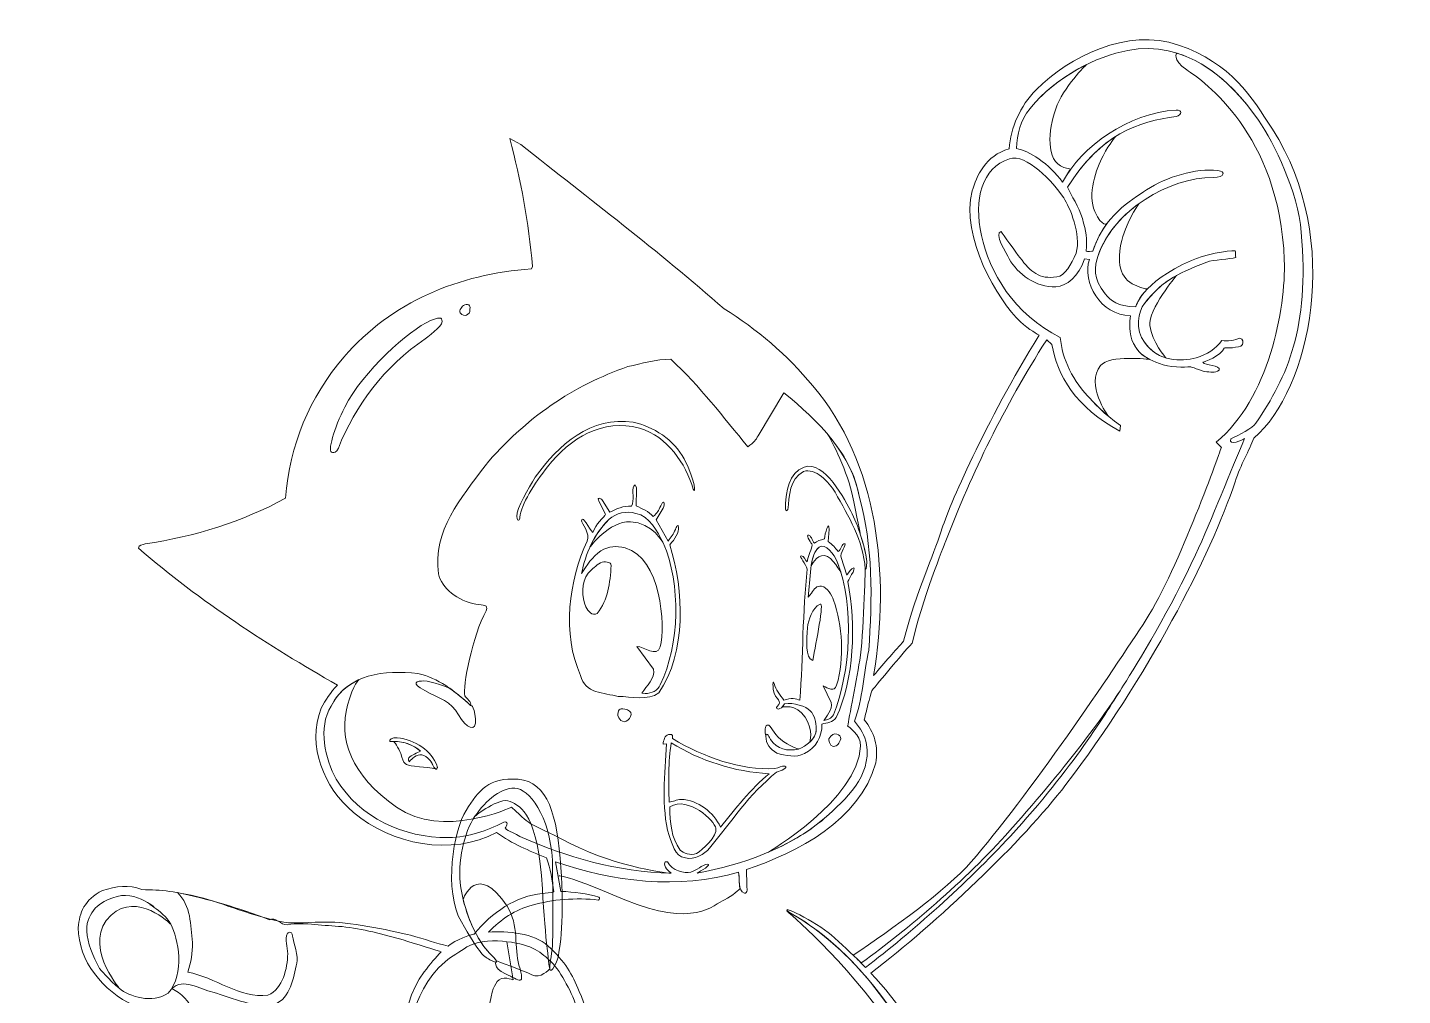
# Model space of a CAD drawing. Header units: inches. Extents: x 49 to 195, y 97 to 234.
# Drawn here: x 131 to 195.4, y 189 to 234.3 of the extents above; entities that cross this region are included whole.
import ezdxf

# ---------------------------------------------------------------- set-up
doc = ezdxf.new("R2010")
doc.units = ezdxf.units.IN
doc.header["$MEASUREMENT"] = 0
doc.layers.add('Layer 1', color=7, linetype='Continuous')

msp = doc.modelspace()

# ---------------------------------------------------------------- linework, layer by layer
at = {"layer": 'Layer 1', "lineweight": 0}
for points, knots in [([(191.221, 120.845), (188.48, 122.803), (185.422, 123.963), (181.898, 124.007), (181.898, 124.007), (181.868, 124.069), (181.868, 124.069), (182.184, 124.475), (182.184, 125.077), (181.912, 125.499), (181.536, 125.936), (181.025, 126.343), (180.452, 126.207), (180.587, 126.599), (180.888, 126.945), (180.814, 127.397), (180.136, 129.445), (179.337, 131.449), (178.659, 133.497), (177.801, 136.344), (177.138, 139.311), (177.033, 142.444), (177.71, 142.806), (178.253, 143.272), (178.855, 143.799), (179.759, 144.823), (180.271, 146.241), (179.775, 147.596), (179.307, 148.982), (178.02, 149.678), (176.815, 150.111), (176.276, 150.305), (176.099, 150.317), (175.534, 150.487), (175.46, 153.259), (175.21, 156.257), (175.135, 159.073), (175.135, 159.073), (175.03, 165.596), (175.03, 165.596), (175.03, 165.596), (175.12, 166.545), (175.12, 166.545), (175.602, 168.397), (175.286, 170.446), (174.954, 172.268), (175.195, 174.889), (175.105, 177.6), (174.819, 180.161), (174.788, 181.019), (174.457, 181.787), (174.457, 182.631), (174.457, 182.631), (174.352, 183.113), (174.352, 183.113), (174.2, 183.679), (173.969, 184.35), (173.803, 184.792), (172.949, 187.072), (171.785, 188.706), (170.519, 190.058), (173.622, 192.429), (177.62, 196.206), (179.655, 198.879), (183.483, 203.905), (186.438, 209.606), (187.584, 213.063), (187.856, 213.882), (188.231, 214.511), (188.466, 215.104), (191.081, 217.34), (192.668, 224.367), (189.329, 229.57), (188.363, 231.077), (187.42, 232.642), (184.927, 233.507), (182.538, 234.327), (179.795, 232.968), (178.273, 231.422), (177.487, 230.624), (177.098, 229.666), (176.994, 228.642), (175.896, 228.335), (175.466, 227.37), (175.272, 226.673), (174.687, 224.576), (176.477, 221.523), (177.526, 220.547), (177.9, 220.2), (178.399, 219.918), (178.399, 219.918), (175.891, 215.855), (174.18, 211.918), (173.814, 210.74), (173.447, 209.561), (172.708, 208.104), (172.056, 205.596), (171.666, 205.166), (171.188, 204.62), (170.65, 203.984), (171.435, 208.694), (170.864, 213.996), (167.8, 217.544), (166.61, 219.006), (165.164, 220.21), (163.643, 221.159), (160.585, 223.856), (157.316, 226.311), (154.123, 228.856), (154.123, 228.856), (153.611, 229.127), (153.611, 229.127), (154.108, 227.184), (154.515, 225.211), (154.665, 223.132), (154.665, 223.132), (154.62, 223.027), (154.62, 223.027), (151.216, 222.786), (148.083, 221.491), (145.839, 218.9), (144.213, 216.987), (143.308, 214.788), (143.098, 212.288), (141.079, 211.173), (138.865, 210.51), (136.53, 210.149), (136.41, 210.104), (136.214, 210.104), (136.214, 209.953), (139.137, 207.423), (142.33, 205.375), (145.538, 203.537), (145.206, 203.206), (144.98, 202.829), (144.77, 202.452), (144.107, 200.675), (144.89, 198.747), (146.291, 197.572), (148.038, 196.081), (150.9, 195.509), (152.993, 196.638), (153.701, 196.096), (154.515, 195.795), (155.328, 195.449), (155.524, 194.951), (155.599, 194.394), (155.675, 193.852), (155.494, 193.822), (155.313, 193.792), (155.132, 193.777), (153.893, 193.675), (152.773, 192.893), (151.937, 191.881), (151.927, 191.878), (151.914, 191.876), (151.905, 191.873), (151.174, 191.691), (150.725, 191.323), (150.725, 191.323), (150.136, 191.439), (149.629, 191.656), (148.964, 191.825), (148.299, 191.994), (146.277, 192.418), (145.21, 192.443), (144.143, 192.467), (143.592, 192.344), (143.027, 192.442), (141.693, 192.674), (140.075, 193.367), (139.06, 193.611), (138.046, 193.854), (137.275, 193.965), (136.371, 193.961), (135.775, 194.223), (135.156, 194.117), (134.531, 193.922), (133.671, 193.485), (133.448, 192.881), (133.396, 192.18), (133.393, 190.624), (134.551, 189.214), (135.994, 188.536), (135.349, 187.932), (134.966, 187.029), (135.181, 186.158), (135.254, 185.09), (136.001, 184.307), (136.686, 183.616), (136.008, 182.924), (136.193, 182.002), (136.414, 181.158), (136.541, 180.74), (136.902, 180.211), (137.333, 179.697), (137.737, 179.217), (138.19, 178.977), (138.291, 178.894), (138.018, 178.099), (137.751, 177.609), (138.22, 176.451), (138.634, 175.43), (139.333, 174.243), (140.996, 174.585), (141.629, 174.714), (142.01, 175.242), (142.13, 175.833), (142.566, 175.822), (143.133, 176.008), (143.477, 176.276), (144.794, 175.402), (146.278, 174.567), (147.829, 174.156), (149.626, 173.764), (151.077, 173.569), (152.952, 174.191), (153.228, 174.261), (153.461, 174.437), (153.664, 174.528), (154.026, 174.773), (155.306, 175.262), (155.97, 177.463), (156.356, 178.744), (156.128, 179.674), (156.075, 180.503), (156.136, 180.586), (156.48, 181.097), (156.539, 181.188), (157.671, 179.499), (159.186, 177.962), (159.395, 175.883), (159.651, 174.738), (159.862, 173.578), (160.043, 172.403), (160.043, 172.403), (160.02, 170.897), (160.02, 170.897), (158.797, 169.691), (158.686, 168.285), (158.536, 167.381), (158.385, 166.477), (158.274, 164.983), (159.116, 162.5), (158.514, 161.558), (157.573, 159.992), (157.573, 159.992), (155.705, 156.843), (154.123, 153.59), (152.346, 150.412), (150.222, 150.517), (148.083, 149.689), (147.104, 147.731), (146.517, 146.135), (147.119, 144.432), (148.279, 143.258), (144.965, 137.624), (142.571, 131.614), (140.281, 125.559), (139.98, 124.912), (139.92, 124.14), (139.422, 123.582), (138.549, 122.483), (137.916, 120.981), (138.534, 119.594), (136.952, 117.818), (135.612, 115.965), (134.497, 113.977), (132.69, 110.543), (131.018, 106.28), (132.494, 102.274), (133.669, 99.351), (136.651, 97.71), (139.603, 97.363), (144.845, 96.58), (150.508, 97.122), (153.882, 101.505), (157.015, 106.43), (155.584, 113.599), (153.023, 118.314), (152.888, 118.466), (153.099, 118.541), (153.204, 118.556), (154.469, 119.323), (154.199, 120.965), (153.973, 122.17), (155.027, 123.451), (154.921, 125.228), (155.479, 126.719), (155.479, 126.719), (157.573, 132.714), (157.573, 132.714), (158.521, 135.183), (159.561, 137.639), (160.585, 140.064), (161.609, 140.305), (162.92, 140.715), (164.143, 141.807), (164.275, 141.921), (164.407, 141.581), (164.562, 141.586), (164.832, 136.54), (165.254, 131.569), (166.083, 126.779), (166.441, 124.956), (166.704, 122.509), (167.739, 121.658), (167.513, 121.522), (167.378, 121.267), (167.363, 120.995), (167.424, 120.724), (167.529, 120.469), (167.8, 120.272), (167.174, 116.862), (169.125, 113.405), (172.153, 111.356), (177.38, 107.967), (184.353, 106.55), (190.754, 108.283), (192.742, 109.067), (194.836, 111.01), (195.047, 113.254), (195.423, 116.402), (193.556, 118.871), (191.221, 120.845)], [0, 0, 0, 0, 1, 1, 1, 2, 2, 2, 3, 3, 3, 4, 4, 4, 5, 5, 5, 6, 6, 6, 7, 7, 7, 8, 8, 8, 9, 9, 9, 10, 10, 10, 11, 11, 11, 12, 12, 12, 13, 13, 13, 14, 14, 14, 15, 15, 15, 16, 16, 16, 17, 17, 17, 18, 18, 18, 19, 19, 19, 20, 20, 20, 21, 21, 21, 22, 22, 22, 23, 23, 23, 24, 24, 24, 25, 25, 25, 26, 26, 26, 27, 27, 27, 28, 28, 28, 29, 29, 29, 30, 30, 30, 31, 31, 31, 32, 32, 32, 33, 33, 33, 34, 34, 34, 35, 35, 35, 36, 36, 36, 37, 37, 37, 38, 38, 38, 39, 39, 39, 40, 40, 40, 41, 41, 41, 42, 42, 42, 43, 43, 43, 44, 44, 44, 45, 45, 45, 46, 46, 46, 47, 47, 47, 48, 48, 48, 49, 49, 49, 50, 50, 50, 51, 51, 51, 52, 52, 52, 53, 53, 53, 54, 54, 54, 55, 55, 55, 56, 56, 56, 57, 57, 57, 58, 58, 58, 59, 59, 59, 60, 60, 60, 61, 61, 61, 62, 62, 62, 63, 63, 63, 64, 64, 64, 65, 65, 65, 66, 66, 66, 67, 67, 67, 68, 68, 68, 69, 69, 69, 70, 70, 70, 71, 71, 71, 72, 72, 72, 73, 73, 73, 74, 74, 74, 75, 75, 75, 76, 76, 76, 77, 77, 77, 78, 78, 78, 79, 79, 79, 80, 80, 80, 81, 81, 81, 82, 82, 82, 83, 83, 83, 84, 84, 84, 85, 85, 85, 86, 86, 86, 87, 87, 87, 88, 88, 88, 89, 89, 89, 90, 90, 90, 91, 91, 91, 92, 92, 92, 93, 93, 93, 94, 94, 94, 95, 95, 95, 96, 96, 96, 97, 97, 97, 98, 98, 98, 99, 99, 99, 100, 100, 100, 101, 101, 101, 102, 102, 102, 103, 103, 103, 104, 104, 104, 105, 105, 105, 106, 106, 106, 107, 107, 107, 108, 108, 108, 108]), ([(190.681, 224.75), (190.517, 226.645), (189.436, 228.886), (188.68, 229.982), (187.298, 231.989), (185.217, 233.759), (182.552, 233.254), (181.096, 232.978), (179.224, 232.049), (177.976, 230.536), (177.499, 229.958), (177.373, 229.348), (177.345, 228.655), (177.904, 228.588), (178.884, 227.951), (179.502, 227.082), (180.366, 228.754), (182.588, 230.334), (184.824, 230.459), (185.111, 230.475), (185.121, 230.259), (184.826, 230.156), (183.063, 229.956), (181.238, 229.288), (179.737, 226.845), (179.897, 226.465), (180.278, 225.923), (180.429, 225.384), (180.602, 224.77), (180.662, 224.454), (180.612, 223.854), (180.613, 223.821), (180.922, 223.858), (180.922, 223.858), (181.444, 225.505), (182.665, 226.209), (183.439, 226.733), (184.37, 227.334), (185.738, 227.75), (186.77, 227.633), (187.148, 227.591), (187.113, 227.312), (186.568, 227.31), (184.472, 227.304), (181.919, 225.788), (181.167, 223.66), (181.004, 223.098), (180.89, 222.593), (181.502, 221.85), (181.766, 221.527), (182.06, 221.266), (182.932, 221.247), (182.932, 221.247), (183.148, 222.364), (185.544, 223.424), (186.086, 223.664), (187.257, 223.922), (187.584, 223.873), (187.638, 223.85), (187.583, 223.614), (187.612, 223.562), (187.375, 223.482), (186.542, 223.454), (186.251, 223.341), (184.733, 222.754), (184.144, 222.41), (183.336, 221.404), (183.054, 221.053), (182.873, 220.163), (183.334, 219.592), (183.989, 218.658), (185.051, 218.69), (185.751, 218.863), (186.264, 219.026), (186.666, 219.272), (186.966, 219.679), (187.211, 219.612), (187.574, 219.688), (187.809, 219.782), (187.971, 219.751), (187.957, 219.573), (187.935, 219.478), (187.84, 219.372), (187.654, 219.367), (187.454, 219.329), (187.242, 219.334), (187.073, 219.333), (187.069, 219.318), (186.977, 218.967), (186.067, 218.651), (186.067, 218.651), (186.157, 218.496), (186.915, 218.524), (186.838, 218.285), (186.634, 218.113), (186.427, 218.216), (186.172, 218.215), (185.99, 218.271), (185.49, 218.444), (185.49, 218.444), (185.49, 218.444), (184.713, 218.378), (184.213, 218.54), (183.166, 218.879), (183.067, 219.159), (182.818, 219.533), (182.605, 219.99), (182.638, 220.561), (182.678, 220.831), (181.271, 220.853), (180.414, 222.412), (180.757, 223.469), (180.757, 223.469), (180.521, 223.49), (180.521, 223.49), (180.266, 222.671), (179.687, 222.213), (179.192, 222.192), (178.223, 222.152), (177.407, 222.781), (177.005, 223.494), (176.868, 223.739), (176.261, 224.708), (176.618, 224.783), (176.702, 224.663), (177.356, 223.747), (177.505, 223.555), (178.024, 222.875), (178.398, 222.534), (179.229, 222.647), (179.619, 222.7), (179.9, 223.22), (180.137, 223.769), (180.381, 224.63), (179.836, 225.928), (179.558, 226.348), (179.045, 227.123), (177.793, 228.433), (177.011, 228.181), (175.721, 227.766), (175.33, 226.28), (175.699, 224.593), (176.067, 222.906), (177.211, 220.888), (179.394, 219.817), (179.478, 218.808), (179.983, 217.749), (180.833, 216.913), (180.833, 216.913), (181.427, 216.224), (182.22, 215.699), (182.22, 215.699), (182.179, 215.433), (182.179, 215.433), (180.141, 216.505), (179.222, 218.084), (179.004, 219.488), (179.004, 219.488), (178.757, 219.708), (178.757, 219.708), (176.704, 216.47), (175.321, 213.608), (173.998, 210.213), (173.998, 210.213), (172.871, 207.394), (172.457, 205.504), (171.895, 204.903), (170.918, 203.699), (170.559, 203.269), (170.543, 203.25), (170.424, 202.755), (170.408, 202.736), (170.346, 202.457), (170.281, 202.182), (170.21, 201.91), (170.677, 201.353), (170.888, 200.63), (170.752, 199.892), (169.999, 197.181), (167.077, 195.705), (164.697, 194.906), (164.697, 194.906), (164.706, 194.455), (164.725, 193.939), (164.711, 193.849), (164.678, 193.776), (164.602, 193.792), (164.255, 193.927), (164.401, 194.452), (164.325, 194.783), (161.584, 193.94), (158.311, 194.349), (155.75, 195.268), (155.75, 195.268), (156.006, 193.882), (156.006, 193.882), (156.624, 193.852), (157.226, 193.777), (157.783, 193.611), (157.843, 193.581), (157.813, 193.506), (157.768, 193.475), (156.699, 193.596), (155.599, 193.506), (154.651, 193.234), (153.87, 193.036), (153.188, 192.57), (152.618, 191.974), (153.502, 192.032), (154.747, 191.919), (155.398, 191.329), (156.225, 190.579), (156.526, 189.996), (156.861, 189.2), (157.41, 187.905), (157.851, 186.194), (157.717, 184.773), (157.685, 184.421), (157.627, 184.066), (157.55, 183.716), (157.727, 183.939), (157.896, 184.164), (158.054, 184.393), (158.115, 184.333), (158.175, 184.378), (158.115, 184.167), (158.08, 184.048), (157.774, 183.628), (157.41, 183.165), (157.251, 182.61), (157.04, 182.083), (156.792, 181.619), (157.673, 180.247), (158.732, 178.935), (159.41, 177.509), (160.118, 178.022), (160.931, 178.248), (161.715, 178.534), (165.631, 179.633), (170.602, 179.739), (174.517, 178.564), (174.367, 180.748), (174.051, 182.857), (173.328, 184.8), (172.111, 187.915), (169.768, 191.173), (166.719, 192.883), (166.076, 193.391), (167.981, 192.443), (168.656, 191.845), (169.13, 191.426), (169.603, 190.992), (170.065, 190.528), (170.076, 190.535), (170.086, 190.543), (170.096, 190.55), (172.263, 192.114), (174.912, 194.351), (177.029, 196.727), (179.924, 199.977), (181.53, 202.224), (182.359, 203.534), (182.985, 204.522), (184.624, 207.214), (185.724, 209.635), (186.49, 211.283), (187.401, 213.643), (188.029, 215.08), (187.964, 215.036), (187.245, 214.69), (187.378, 215.071), (187.769, 215.246), (188.404, 215.573), (188.558, 215.804), (190.044, 218.034), (191.073, 220.206), (190.681, 224.75)], [0, 0, 0, 0, 1, 1, 1, 2, 2, 2, 3, 3, 3, 4, 4, 4, 5, 5, 5, 6, 6, 6, 7, 7, 7, 8, 8, 8, 9, 9, 9, 10, 10, 10, 11, 11, 11, 12, 12, 12, 13, 13, 13, 14, 14, 14, 15, 15, 15, 16, 16, 16, 17, 17, 17, 18, 18, 18, 19, 19, 19, 20, 20, 20, 21, 21, 21, 22, 22, 22, 23, 23, 23, 24, 24, 24, 25, 25, 25, 26, 26, 26, 27, 27, 27, 28, 28, 28, 29, 29, 29, 30, 30, 30, 31, 31, 31, 32, 32, 32, 33, 33, 33, 34, 34, 34, 35, 35, 35, 36, 36, 36, 37, 37, 37, 38, 38, 38, 39, 39, 39, 40, 40, 40, 41, 41, 41, 42, 42, 42, 43, 43, 43, 44, 44, 44, 45, 45, 45, 46, 46, 46, 47, 47, 47, 48, 48, 48, 49, 49, 49, 50, 50, 50, 51, 51, 51, 52, 52, 52, 53, 53, 53, 54, 54, 54, 55, 55, 55, 56, 56, 56, 57, 57, 57, 58, 58, 58, 59, 59, 59, 60, 60, 60, 61, 61, 61, 62, 62, 62, 63, 63, 63, 64, 64, 64, 65, 65, 65, 66, 66, 66, 67, 67, 67, 68, 68, 68, 69, 69, 69, 70, 70, 70, 71, 71, 71, 72, 72, 72, 73, 73, 73, 74, 74, 74, 75, 75, 75, 76, 76, 76, 77, 77, 77, 78, 78, 78, 79, 79, 79, 80, 80, 80, 81, 81, 81, 82, 82, 82, 83, 83, 83, 84, 84, 84, 85, 85, 85, 86, 86, 86, 87, 87, 87, 88, 88, 88, 89, 89, 89, 90, 90, 90, 91, 91, 91, 92, 92, 92, 92]), ([(170.27, 190.319), (172.411, 191.948), (175.013, 194.259), (177.055, 196.472), (180.006, 199.672), (181.53, 202.224), (182.359, 203.534), (182.985, 204.522), (184.625, 207.214), (185.724, 209.635), (186.49, 211.283), (187.401, 213.643), (188.029, 215.08), (187.964, 215.036), (187.245, 214.69), (187.378, 215.071), (187.769, 215.246), (188.404, 215.573), (188.558, 215.804), (190.044, 218.034), (191.073, 220.206), (190.681, 224.75), (190.517, 226.645), (189.435, 228.886), (188.68, 229.982), (187.726, 231.367), (186.44, 232.639), (184.858, 233.129), (184.858, 233.129), (184.585, 232.835), (185.327, 232.34), (186.069, 231.846), (189.671, 229.344), (189.887, 223.444), (189.972, 221.128), (189.135, 216.93), (186.703, 214.919), (186.703, 214.919), (186.941, 214.664), (186.941, 214.664), (186.941, 214.664), (184.938, 208.972), (183.418, 206.61), (181.898, 204.249), (177.823, 198.24), (175.215, 195.259), (174.045, 193.923), (171.54, 192.128), (169.697, 190.889), (169.89, 190.704), (170.08, 190.514), (170.27, 190.319)], [0, 0, 0, 0, 1, 1, 1, 2, 2, 2, 3, 3, 3, 4, 4, 4, 5, 5, 5, 6, 6, 6, 7, 7, 7, 8, 8, 8, 9, 9, 9, 10, 10, 10, 11, 11, 11, 12, 12, 12, 13, 13, 13, 14, 14, 14, 15, 15, 15, 16, 16, 16, 17, 17, 17, 17]), ([(179.886, 227.702), (179.739, 227.498), (179.609, 227.291), (179.502, 227.082), (178.884, 227.951), (177.904, 228.588), (177.345, 228.655), (177.373, 229.348), (177.499, 229.958), (177.976, 230.536), (178.71, 231.427), (179.662, 232.116), (180.617, 232.588), (180.617, 232.588), (179.525, 231.525), (179.179, 230.523), (178.833, 229.522), (178.69, 228.085), (179.556, 227.777), (179.556, 227.777), (179.886, 227.702), (179.886, 227.702), (179.886, 227.702), (179.886, 227.702), (179.886, 227.702)], [0, 0, 0, 0, 1, 1, 1, 2, 2, 2, 3, 3, 3, 4, 4, 4, 5, 5, 5, 6, 6, 6, 7, 7, 7, 8, 8, 8, 8]), ([(181.585, 225.154), (181.318, 224.8), (181.085, 224.375), (180.922, 223.858), (180.922, 223.858), (180.613, 223.821), (180.612, 223.854), (180.662, 224.454), (180.602, 224.77), (180.429, 225.384), (180.278, 225.923), (179.897, 226.465), (179.737, 226.845), (180.426, 227.967), (181.184, 228.714), (181.971, 229.214), (181.971, 229.214), (181.723, 228.925), (181.4, 228.326), (181.076, 227.728), (180.654, 226.499), (181.01, 225.715), (181.367, 224.932), (181.585, 225.154), (181.585, 225.154), (181.585, 225.154), (181.585, 225.154), (181.585, 225.154)], [0, 0, 0, 0, 1, 1, 1, 2, 2, 2, 3, 3, 3, 4, 4, 4, 5, 5, 5, 6, 6, 6, 7, 7, 7, 8, 8, 8, 9, 9, 9, 9]), ([(181.628, 216.144), (181.15, 216.546), (180.833, 216.913), (180.833, 216.913), (179.983, 217.749), (179.478, 218.808), (179.394, 219.817), (177.211, 220.888), (176.067, 222.906), (175.699, 224.593), (175.33, 226.28), (175.721, 227.766), (177.011, 228.181), (177.793, 228.433), (179.045, 227.123), (179.558, 226.348), (179.836, 225.928), (180.381, 224.63), (180.137, 223.769), (179.9, 223.22), (179.619, 222.7), (179.229, 222.647), (178.398, 222.534), (178.024, 222.875), (177.505, 223.555), (177.356, 223.747), (176.702, 224.663), (176.618, 224.783), (176.261, 224.708), (176.868, 223.739), (177.005, 223.494), (177.407, 222.781), (178.223, 222.152), (179.192, 222.192), (179.687, 222.213), (180.266, 222.671), (180.521, 223.49), (180.521, 223.49), (180.757, 223.469), (180.757, 223.469), (180.414, 222.412), (181.271, 220.853), (182.678, 220.831), (182.638, 220.561), (182.605, 219.99), (182.818, 219.534), (183.005, 219.253), (183.107, 219.025), (183.589, 218.785), (183.589, 218.785), (181.694, 219.017), (181.28, 218.499), (180.571, 217.611), (181.628, 216.144), (181.628, 216.144), (181.628, 216.144), (181.628, 216.144), (181.628, 216.144)], [0, 0, 0, 0, 1, 1, 1, 2, 2, 2, 3, 3, 3, 4, 4, 4, 5, 5, 5, 6, 6, 6, 7, 7, 7, 8, 8, 8, 9, 9, 9, 10, 10, 10, 11, 11, 11, 12, 12, 12, 13, 13, 13, 14, 14, 14, 15, 15, 15, 16, 16, 16, 17, 17, 17, 18, 18, 18, 19, 19, 19, 19]), ([(183.49, 222.103), (183, 221.602), (182.932, 221.247), (182.932, 221.247), (182.06, 221.266), (181.766, 221.527), (181.502, 221.85), (180.89, 222.593), (181.004, 223.098), (181.167, 223.66), (181.508, 224.625), (182.22, 225.464), (183.09, 226.094), (183.09, 226.094), (182.629, 225.493), (182.326, 224.539), (182.022, 223.584), (182.119, 222.653), (182.761, 222.331), (183.405, 222.01), (183.49, 222.103), (183.49, 222.103), (183.49, 222.103), (183.49, 222.103), (183.49, 222.103)], [0, 0, 0, 0, 1, 1, 1, 2, 2, 2, 3, 3, 3, 4, 4, 4, 5, 5, 5, 6, 6, 6, 7, 7, 7, 8, 8, 8, 8]), ([(184.343, 218.858), (183.972, 218.968), (183.616, 219.191), (183.334, 219.592), (182.873, 220.163), (183.054, 221.053), (183.336, 221.404), (183.831, 222.02), (184.243, 222.388), (184.838, 222.715), (184.838, 222.715), (183.499, 221.123), (183.586, 220.369), (183.673, 219.615), (184.343, 218.858), (184.343, 218.858), (184.343, 218.858), (184.343, 218.858), (184.343, 218.858)], [0, 0, 0, 0, 1, 1, 1, 2, 2, 2, 3, 3, 3, 4, 4, 4, 5, 5, 5, 6, 6, 6, 6]), ([(151.743, 221.129), (151.774, 220.994), (151.668, 220.903), (151.577, 220.858), (151.577, 220.858), (151.472, 220.828), (151.367, 220.888), (151.304, 220.924), (151.171, 221.035), (151.397, 221.28), (151.489, 221.38), (151.8, 221.441), (151.743, 221.129)], [0, 0, 0, 0, 1, 1, 1, 2, 2, 2, 3, 3, 3, 4, 4, 4, 4]), ([(150.418, 220.633), (150.587, 220.47), (149.962, 219.981), (149.646, 219.755), (147.748, 218.475), (146.362, 216.607), (145.579, 214.634), (145.485, 214.427), (145.387, 214.412), (145.297, 214.427), (145.033, 214.427), (145.391, 215.594), (145.88, 216.554), (146.741, 218.241), (148.874, 220.15), (149.89, 220.602), (150.469, 220.859), (150.418, 220.633), (150.418, 220.633)], [0, 0, 0, 0, 1, 1, 1, 2, 2, 2, 3, 3, 3, 4, 4, 4, 5, 5, 5, 6, 6, 6, 6]), ([(161.157, 218.795), (162.513, 217.53), (163.612, 216.083), (164.757, 214.698), (165.047, 214.897), (165.134, 215.014), (165.239, 215.21), (165.239, 215.21), (166.444, 217.228), (166.444, 217.228), (168.056, 215.933), (169.668, 214.306), (169.984, 212.318), (170.617, 210.134), (170.602, 207.559), (170.421, 205.178), (170.194, 204.094), (170.14, 202.874), (169.748, 201.85), (170.024, 201.511), (170.24, 201.188), (170.315, 200.765), (170.556, 199.244), (169.351, 198.22), (168.357, 197.301), (166.625, 195.855), (164.534, 195.155), (162.38, 194.733), (162.545, 194.823), (163.095, 195.147), (162.869, 195.16), (162.599, 195.13), (162.38, 194.859), (162.091, 194.783), (161.803, 194.708), (161.203, 194.846), (160.992, 195.268), (160.992, 195.268), (160.886, 195.268), (160.886, 195.268), (160.765, 195.012), (161.082, 194.831), (161.172, 194.726), (158.612, 194.801), (156.277, 195.479), (154.078, 196.458), (153.914, 196.589), (153.54, 196.663), (153.386, 196.849), (153.518, 196.942), (153.518, 197.206), (153.33, 197.118), (152.501, 196.711), (151.728, 196.428), (150.734, 196.397), (148.611, 196.397), (146.608, 197.301), (145.478, 199.139), (144.951, 200.087), (144.619, 201.534), (145.236, 202.558), (146.035, 204.079), (147.737, 204.26), (149.303, 204.079), (150.267, 203.868), (151.005, 203.281), (151.774, 202.588), (151.818, 202.754), (151.593, 202.889), (151.502, 203.04), (151.385, 203.431), (151.874, 205.879), (152.501, 207.021), (152.61, 207.32), (152.401, 207.272), (152.024, 207.335), (151.171, 207.461), (150.418, 208.101), (150.267, 208.741), (149.996, 210.804), (151.322, 212.258), (152.451, 213.809), (154.319, 216.038), (156.624, 217.59), (159.138, 218.448), (159.802, 218.599), (160.434, 218.795), (161.157, 218.795)], [0, 0, 0, 0, 1, 1, 1, 2, 2, 2, 3, 3, 3, 4, 4, 4, 5, 5, 5, 6, 6, 6, 7, 7, 7, 8, 8, 8, 9, 9, 9, 10, 10, 10, 11, 11, 11, 12, 12, 12, 13, 13, 13, 14, 14, 14, 15, 15, 15, 16, 16, 16, 17, 17, 17, 18, 18, 18, 19, 19, 19, 20, 20, 20, 21, 21, 21, 22, 22, 22, 23, 23, 23, 24, 24, 24, 25, 25, 25, 26, 26, 26, 27, 27, 27, 28, 28, 28, 29, 29, 29, 29]), ([(161.777, 214.126), (162.33, 213.054), (162.322, 212.423), (162.205, 212.707), (161.828, 213.927), (161.022, 215.165), (159.681, 215.572), (157.964, 216.038), (156.43, 215.102), (155.376, 213.762), (154.773, 212.993), (154.123, 211.982), (154.083, 211.402), (154.074, 211.275), (153.971, 211.126), (153.945, 211.427), (153.92, 211.816), (154.485, 212.77), (154.801, 213.267), (155.886, 214.803), (157.407, 216.144), (159.395, 215.842), (160.314, 215.647), (161.311, 215.031), (161.777, 214.126)], [0, 0, 0, 0, 1, 1, 1, 2, 2, 2, 3, 3, 3, 4, 4, 4, 5, 5, 5, 6, 6, 6, 7, 7, 7, 8, 8, 8, 8]), ([(165.677, 195.695), (166.63, 196.095), (167.534, 196.614), (168.357, 197.301), (169.351, 198.22), (170.556, 199.244), (170.315, 200.765), (170.24, 201.188), (170.024, 201.511), (169.748, 201.85), (170.14, 202.874), (170.194, 204.094), (170.421, 205.178), (170.602, 207.559), (170.617, 210.134), (169.984, 212.318), (169.812, 213.398), (169.258, 214.371), (168.529, 215.243), (168.529, 215.243), (169.359, 213.749), (169.623, 212.544), (169.886, 211.339), (170.025, 210.607), (170.025, 210.607), (170.193, 210.103), (170.317, 209.596), (170.325, 209.318), (170.337, 208.904), (170.255, 208.974), (170.255, 208.974), (170.255, 208.974), (170.188, 205.841), (169.999, 204.712), (169.811, 203.582), (169.434, 201.624), (169.434, 201.624), (169.434, 201.624), (170.061, 201.214), (170.036, 200.682), (169.924, 198.159), (165.677, 195.695), (165.677, 195.695)], [0, 0, 0, 0, 1, 1, 1, 2, 2, 2, 3, 3, 3, 4, 4, 4, 5, 5, 5, 6, 6, 6, 7, 7, 7, 8, 8, 8, 9, 9, 9, 10, 10, 10, 11, 11, 11, 12, 12, 12, 13, 13, 13, 14, 14, 14, 14]), ([(169.647, 211.552), (169.974, 210.887), (170.311, 209.783), (170.325, 209.318), (170.337, 208.904), (170.255, 208.974), (170.255, 208.974), (170.164, 210.33), (169.476, 211.439), (168.844, 212.569), (168.571, 213.051), (167.915, 213.736), (167.363, 213.536), (166.7, 213.189), (166.716, 212.393), (166.625, 211.746), (166.625, 211.746), (166.485, 211.54), (166.522, 212.029), (166.56, 212.518), (166.66, 213.49), (167.4, 213.749), (168.336, 214.075), (169.321, 212.218), (169.647, 211.552)], [0, 0, 0, 0, 1, 1, 1, 2, 2, 2, 3, 3, 3, 4, 4, 4, 5, 5, 5, 6, 6, 6, 7, 7, 7, 8, 8, 8, 8]), ([(159.53, 211.929), (159.802, 211.793), (160.125, 211.683), (160.321, 211.427), (160.547, 211.608), (160.55, 211.703), (160.685, 211.929), (160.798, 212.255), (160.924, 212.067), (160.785, 211.816), (160.785, 211.816), (160.459, 211.276), (160.459, 211.276), (160.459, 211.276), (161.022, 210.285), (161.022, 210.285), (161.175, 210.46), (161.273, 210.599), (161.363, 210.824), (161.363, 210.824), (161.489, 211.163), (161.514, 210.937), (161.539, 210.711), (161.341, 210.365), (161.099, 210.109), (161.777, 207.97), (161.896, 205.073), (160.585, 203.175), (160.088, 202.799), (159.275, 202.995), (158.687, 203.01), (158.024, 203.175), (157.12, 203.145), (156.925, 203.989), (156.036, 205.917), (156.375, 208.477), (157.233, 210.285), (157.397, 210.623), (156.97, 211.126), (156.97, 211.233), (157.045, 211.527), (157.286, 210.857), (157.497, 210.691), (157.618, 211.068), (158.024, 211.389), (158.099, 211.54), (158.099, 211.54), (157.786, 212.155), (157.786, 212.155), (157.678, 212.348), (157.869, 212.308), (157.949, 212.18), (157.949, 212.18), (158.288, 211.628), (158.288, 211.628), (158.604, 211.793), (158.926, 211.946), (159.317, 211.916), (159.453, 212.172), (159.317, 212.669), (159.417, 212.858), (159.517, 213.046), (159.543, 212.719), (159.543, 212.719), (159.543, 212.719), (159.53, 211.929), (159.53, 211.929)], [0, 0, 0, 0, 1, 1, 1, 2, 2, 2, 3, 3, 3, 4, 4, 4, 5, 5, 5, 6, 6, 6, 7, 7, 7, 8, 8, 8, 9, 9, 9, 10, 10, 10, 11, 11, 11, 12, 12, 12, 13, 13, 13, 14, 14, 14, 15, 15, 15, 16, 16, 16, 17, 17, 17, 18, 18, 18, 19, 19, 19, 20, 20, 20, 21, 21, 21, 22, 22, 22, 22]), ([(160.796, 210.194), (161.639, 208.251), (161.564, 205.45), (160.66, 203.552), (160.54, 203.281), (160.253, 203.145), (159.952, 203.145), (159.952, 203.145), (159.794, 203.155), (159.794, 203.155), (160.02, 203.517), (160.419, 203.838), (160.344, 204.29), (160.344, 204.29), (159.555, 205.352), (159.555, 205.352), (159.902, 205.337), (160.494, 204.815), (160.66, 205.327), (160.911, 206.318), (160.685, 209.507), (159.016, 209.958), (158.579, 210.064), (158.265, 210.059), (157.873, 209.818), (157.467, 209.562), (157.226, 209.14), (156.97, 208.763), (157.166, 209.697), (157.525, 210.578), (158.263, 211.301), (158.579, 211.588), (159.066, 211.713), (159.517, 211.578), (160.151, 211.457), (160.522, 210.724), (160.796, 210.194)], [0, 0, 0, 0, 1, 1, 1, 2, 2, 2, 3, 3, 3, 4, 4, 4, 5, 5, 5, 6, 6, 6, 7, 7, 7, 8, 8, 8, 9, 9, 9, 10, 10, 10, 11, 11, 11, 12, 12, 12, 12]), ([(160.796, 210.194), (160.522, 210.724), (160.151, 211.457), (159.517, 211.578), (159.066, 211.713), (158.579, 211.588), (158.263, 211.301), (157.861, 210.908), (157.571, 210.467), (157.359, 209.997), (157.359, 209.997), (158.25, 211.226), (159.267, 211.188), (160.284, 211.151), (160.796, 210.194), (160.796, 210.194)], [0, 0, 0, 0, 1, 1, 1, 2, 2, 2, 3, 3, 3, 4, 4, 4, 5, 5, 5, 5]), ([(168.523, 210.255), (168.719, 210.119), (168.862, 209.976), (168.982, 209.795), (169.148, 209.855), (169.158, 210.197), (169.296, 210.159), (169.409, 210.159), (169.045, 209.682), (169.133, 209.507), (169.133, 209.507), (169.397, 208.688), (169.397, 208.688), (169.397, 208.688), (169.519, 208.897), (169.635, 208.979), (169.936, 209.193), (169.532, 208.568), (169.442, 208.387), (169.833, 206.323), (169.742, 203.868), (168.899, 202.016), (168.734, 201.79), (168.477, 201.775), (168.222, 201.715), (168.252, 201.127), (167.935, 200.585), (167.409, 200.329), (167.032, 200.133), (166.504, 200.223), (166.113, 200.359), (165.812, 200.525), (165.591, 200.801), (165.606, 201.147), (165.631, 201.411), (165.789, 201.059), (165.819, 200.984), (166.151, 200.547), (166.595, 200.424), (167.137, 200.544), (167.468, 200.68), (167.966, 201.024), (167.966, 201.461), (167.966, 201.822), (167.882, 202.124), (167.679, 202.332), (167.476, 202.54), (166.924, 202.744), (166.472, 202.654), (166.308, 202.339), (166.007, 202.377), (166.133, 202.54), (166.421, 202.816), (166.058, 202.804), (165.944, 203.331), (165.944, 203.331), (165.909, 203.888), (165.995, 203.607), (166.08, 203.326), (166.253, 203.085), (166.447, 202.829), (166.773, 202.954), (167.024, 202.904), (167.198, 202.829), (167.347, 204.862), (167.318, 206.986), (167.544, 208.974), (167.498, 209.185), (167.142, 209.579), (167.25, 209.594), (167.4, 209.609), (167.439, 209.366), (167.544, 209.306), (167.614, 209.77), (167.828, 210.009), (167.752, 210.146), (167.752, 210.146), (167.478, 210.525), (167.576, 210.561), (167.706, 210.607), (167.77, 210.285), (167.875, 210.179), (167.996, 210.3), (168.176, 210.325), (168.342, 210.385), (168.367, 210.611), (168.568, 211.314), (168.568, 210.824), (168.568, 210.824), (168.523, 210.255), (168.523, 210.255)], [0, 0, 0, 0, 1, 1, 1, 2, 2, 2, 3, 3, 3, 4, 4, 4, 5, 5, 5, 6, 6, 6, 7, 7, 7, 8, 8, 8, 9, 9, 9, 10, 10, 10, 11, 11, 11, 12, 12, 12, 13, 13, 13, 14, 14, 14, 15, 15, 15, 16, 16, 16, 17, 17, 17, 18, 18, 18, 19, 19, 19, 20, 20, 20, 21, 21, 21, 22, 22, 22, 23, 23, 23, 24, 24, 24, 25, 25, 25, 26, 26, 26, 27, 27, 27, 28, 28, 28, 29, 29, 29, 30, 30, 30, 30]), ([(168.945, 209.306), (169.773, 207.298), (169.56, 204.071), (168.764, 202.151), (168.684, 201.957), (168.477, 201.91), (168.312, 201.88), (168.417, 202.046), (168.749, 202.392), (168.658, 202.724), (168.658, 202.724), (168.292, 203.507), (168.292, 203.507), (168.503, 203.401), (168.819, 203.18), (168.919, 203.532), (169.288, 204.819), (169.206, 206.318), (168.769, 207.523), (168.711, 207.741), (168.473, 208.128), (168.216, 208.176), (167.978, 208.188), (167.878, 208.063), (167.739, 207.844), (167.739, 207.844), (167.589, 207.661), (167.589, 207.661), (167.694, 208.475), (167.626, 209.632), (168.103, 209.996), (168.38, 210.197), (168.816, 209.67), (168.945, 209.306)], [0, 0, 0, 0, 1, 1, 1, 2, 2, 2, 3, 3, 3, 4, 4, 4, 5, 5, 5, 6, 6, 6, 7, 7, 7, 8, 8, 8, 9, 9, 9, 10, 10, 10, 11, 11, 11, 11]), ([(169.131, 208.778), (169.076, 208.961), (169.014, 209.138), (168.945, 209.306), (168.816, 209.67), (168.38, 210.197), (168.103, 209.996), (167.888, 209.831), (167.784, 209.504), (167.724, 209.12), (167.724, 209.12), (167.966, 209.645), (168.342, 209.607), (168.719, 209.569), (169.131, 208.778), (169.131, 208.778)], [0, 0, 0, 0, 1, 1, 1, 2, 2, 2, 3, 3, 3, 4, 4, 4, 5, 5, 5, 5]), ([(158.356, 209.14), (158.311, 208.327), (158.205, 207.528), (157.708, 206.896), (157.467, 206.76), (157.271, 207.001), (157.166, 207.197), (157, 207.664), (156.932, 208.339), (157.284, 208.778), (157.472, 208.992), (157.65, 209.132), (157.861, 209.268), (158.029, 209.356), (158.363, 209.306), (158.356, 209.14)], [0, 0, 0, 0, 1, 1, 1, 2, 2, 2, 3, 3, 3, 4, 4, 4, 5, 5, 5, 5]), ([(168.141, 207.335), (168.355, 207.461), (167.951, 205.54), (167.8, 204.697), (167.439, 204.787), (167.521, 205.676), (167.551, 206.218), (167.602, 206.62), (167.779, 207.124), (168.141, 207.335)], [0, 0, 0, 0, 1, 1, 1, 2, 2, 2, 3, 3, 3, 3]), ([(146.545, 203.795), (146.011, 203.552), (145.552, 203.16), (145.236, 202.558), (144.619, 201.534), (144.951, 200.087), (145.478, 199.139), (146.608, 197.301), (148.611, 196.397), (150.734, 196.397), (151.728, 196.428), (152.501, 196.711), (153.33, 197.118), (153.518, 197.206), (153.518, 196.942), (153.386, 196.849), (153.54, 196.663), (153.914, 196.589), (154.078, 196.458), (156.277, 195.479), (158.612, 194.801), (161.172, 194.726), (161.172, 194.726), (158.702, 194.959), (156.443, 196.126), (154.184, 197.294), (154.824, 196.767), (153.694, 197.821), (153.694, 197.821), (150.455, 196.315), (148.309, 197.821), (146.163, 199.327), (145.565, 201.03), (146.013, 202.603), (146.301, 203.619), (146.545, 203.795), (146.545, 203.795)], [0, 0, 0, 0, 1, 1, 1, 2, 2, 2, 3, 3, 3, 4, 4, 4, 5, 5, 5, 6, 6, 6, 7, 7, 7, 8, 8, 8, 9, 9, 9, 10, 10, 10, 11, 11, 11, 12, 12, 12, 12]), ([(151.774, 202.588), (151.448, 202.882), (151.128, 203.157), (150.793, 203.392), (150.793, 203.392), (149.928, 203.733), (149.589, 203.733), (149.25, 203.733), (148.95, 203.657), (149.627, 203.281), (150.305, 202.904), (150.87, 202.791), (151.209, 202.151), (151.548, 201.511), (152.075, 201.285), (152, 201.963), (151.924, 202.64), (151.774, 202.588), (151.774, 202.588)], [0, 0, 0, 0, 1, 1, 1, 2, 2, 2, 3, 3, 3, 4, 4, 4, 5, 5, 5, 6, 6, 6, 6]), ([(158.664, 202.176), (158.664, 202.176), (158.715, 201.825), (158.965, 201.825), (159.216, 201.825), (159.468, 202.277), (159.116, 202.377), (158.765, 202.478), (158.715, 202.427), (158.664, 202.176)], [0, 0, 0, 0, 1, 1, 1, 2, 2, 2, 3, 3, 3, 3]), ([(167.659, 200.874), (167.833, 201.034), (167.966, 201.235), (167.966, 201.461), (167.966, 201.822), (167.882, 202.124), (167.679, 202.332), (167.476, 202.54), (166.924, 202.744), (166.472, 202.654), (166.44, 202.592), (166.403, 202.545), (166.366, 202.509), (166.366, 202.509), (167.024, 202.678), (167.439, 202.038), (167.853, 201.398), (167.659, 200.874), (167.659, 200.874)], [0, 0, 0, 0, 1, 1, 1, 2, 2, 2, 3, 3, 3, 4, 4, 4, 5, 5, 5, 6, 6, 6, 6]), ([(165.606, 201.147), (165.631, 201.411), (165.789, 201.059), (165.819, 200.984), (166.151, 200.547), (166.595, 200.424), (167.137, 200.544), (167.137, 200.544), (166.685, 200.682), (166.308, 200.984), (165.933, 201.285), (165.857, 201.699), (165.669, 201.662), (165.481, 201.624), (165.606, 201.147), (165.606, 201.147)], [0, 0, 0, 0, 1, 1, 1, 2, 2, 2, 3, 3, 3, 4, 4, 4, 5, 5, 5, 5]), ([(150.147, 199.892), (150.292, 199.576), (150.162, 199.696), (150.192, 199.606), (150.066, 199.566), (150.017, 199.841), (149.879, 200.005), (149.587, 200.336), (149.378, 200.331), (149.138, 200.181), (149.032, 200.09), (149.002, 200.057), (148.897, 199.952), (148.774, 200.155), (148.987, 200.218), (149.226, 200.356), (149.226, 200.356), (149.426, 200.444), (149.426, 200.444), (149.095, 200.746), (148.595, 200.931), (148.053, 200.901), (147.945, 200.858), (147.965, 201.032), (148.183, 201.072), (149.012, 201.072), (149.841, 200.557), (150.147, 199.892)], [0, 0, 0, 0, 1, 1, 1, 2, 2, 2, 3, 3, 3, 4, 4, 4, 5, 5, 5, 6, 6, 6, 7, 7, 7, 8, 8, 8, 9, 9, 9, 9]), ([(161.232, 201.036), (162.694, 200.148), (164.451, 199.54), (166.02, 199.628), (166.234, 199.653), (166.334, 199.786), (166.485, 199.741), (166.673, 199.678), (166.308, 199.528), (166.108, 199.465), (164.813, 198.426), (163.979, 197.135), (162.97, 195.9), (162.729, 195.637), (162.242, 195.328), (161.835, 195.449), (161.293, 195.539), (161.232, 196.126), (161.067, 196.503), (160.69, 197.813), (160.874, 199.395), (160.949, 200.796), (160.949, 200.796), (160.785, 200.77), (160.785, 200.77), (160.816, 200.936), (160.864, 201.197), (161.049, 201.222), (161.326, 201.26), (161.203, 201.127), (161.232, 201.036)], [0, 0, 0, 0, 1, 1, 1, 2, 2, 2, 3, 3, 3, 4, 4, 4, 5, 5, 5, 6, 6, 6, 7, 7, 7, 8, 8, 8, 9, 9, 9, 10, 10, 10, 10]), ([(168.556, 201.021), (168.556, 201.021), (168.556, 200.67), (168.756, 200.67), (168.957, 200.67), (169.057, 200.82), (169.108, 201.021), (169.158, 201.222), (168.756, 201.423), (168.556, 201.021)], [0, 0, 0, 0, 1, 1, 1, 2, 2, 2, 3, 3, 3, 3]), ([(150.11, 199.628), (150.036, 199.696), (149.981, 199.883), (149.879, 200.005), (149.587, 200.336), (149.378, 200.331), (149.138, 200.181), (149.032, 200.09), (149.002, 200.057), (148.897, 199.952), (148.774, 200.155), (148.987, 200.218), (149.226, 200.356), (149.226, 200.356), (149.426, 200.444), (149.426, 200.444), (149.119, 200.723), (148.667, 200.903), (148.17, 200.904), (148.17, 200.904), (148.405, 200.615), (148.498, 200.331), (148.661, 199.829), (148.661, 199.791), (149.15, 199.741), (149.787, 199.676), (150.11, 199.628), (150.11, 199.628)], [0, 0, 0, 0, 1, 1, 1, 2, 2, 2, 3, 3, 3, 4, 4, 4, 5, 5, 5, 6, 6, 6, 7, 7, 7, 8, 8, 8, 9, 9, 9, 9]), ([(165.756, 199.39), (164.898, 198.697), (164.17, 197.723), (163.477, 196.894), (163.176, 197.572), (162.407, 198.17), (161.639, 198.185), (161.401, 198.172), (161.263, 198.085), (161.067, 198.054), (161.067, 198.958), (161.009, 199.96), (161.175, 200.833), (162.53, 199.99), (164.13, 199.48), (165.756, 199.39)], [0, 0, 0, 0, 1, 1, 1, 2, 2, 2, 3, 3, 3, 4, 4, 4, 5, 5, 5, 5]), ([(156.006, 194.991), (155.827, 197.455), (155.4, 199.021), (154.002, 199.128), (152.605, 199.236), (152.17, 198.621), (151.568, 197.675), (150.966, 196.729), (150.503, 193.906), (151.34, 192.455), (152.15, 191.054), (152.342, 190.85), (152.673, 190.683), (153.004, 190.515), (153.197, 190.45), (152.66, 190.988), (152.122, 191.525), (151.495, 192.811), (151.319, 194.045), (151.142, 195.28), (151.469, 196.647), (151.977, 197.395), (152.485, 198.144), (153.276, 198.84), (153.972, 198.694), (154.669, 198.548), (155.61, 197.116), (155.615, 194.935), (155.619, 192.755), (155.679, 191.474), (155.52, 190.653), (155.361, 189.831), (155.67, 190.243), (155.826, 190.665), (155.98, 191.086), (156.165, 192.803), (156.006, 194.991)], [0, 0, 0, 0, 1, 1, 1, 2, 2, 2, 3, 3, 3, 4, 4, 4, 5, 5, 5, 6, 6, 6, 7, 7, 7, 8, 8, 8, 9, 9, 9, 10, 10, 10, 11, 11, 11, 12, 12, 12, 12]), ([(152.977, 190.63), (152.94, 190.693), (152.841, 190.807), (152.66, 190.988), (152.122, 191.525), (151.495, 192.811), (151.319, 194.045), (151.142, 195.28), (151.469, 196.647), (151.977, 197.395), (152.485, 198.144), (153.276, 198.84), (153.972, 198.694), (154.669, 198.548), (155.61, 197.116), (155.615, 194.935), (155.619, 192.755), (155.679, 191.474), (155.52, 190.653), (155.48, 190.447), (155.47, 190.319), (155.479, 190.249), (155.479, 190.249), (155.034, 189.754), (154.634, 189.973), (154.234, 190.193), (152.977, 190.63), (152.977, 190.63)], [0, 0, 0, 0, 1, 1, 1, 2, 2, 2, 3, 3, 3, 4, 4, 4, 5, 5, 5, 6, 6, 6, 7, 7, 7, 8, 8, 8, 9, 9, 9, 9]), ([(155.133, 194.007), (154.941, 197.457), (154.153, 197.86), (153.628, 198.092), (153.104, 198.324), (151.977, 197.395), (151.977, 197.395), (152.485, 198.144), (153.276, 198.84), (153.972, 198.694), (154.669, 198.548), (155.61, 197.116), (155.615, 194.935), (155.619, 192.755), (155.679, 191.474), (155.52, 190.653), (155.48, 190.447), (155.47, 190.319), (155.479, 190.249), (155.479, 190.249), (155.271, 191.539), (155.133, 194.007)], [0, 0, 0, 0, 1, 1, 1, 2, 2, 2, 3, 3, 3, 4, 4, 4, 5, 5, 5, 6, 6, 6, 7, 7, 7, 7]), ([(163.266, 196.834), (163.347, 196.49), (162.621, 195.79), (162.355, 195.662), (162.088, 195.534), (161.715, 195.674), (161.589, 195.812), (161.167, 196.415), (161.115, 197.078), (161.099, 197.846), (162.004, 198.358), (163.186, 197.178), (163.266, 196.834)], [0, 0, 0, 0, 1, 1, 1, 2, 2, 2, 3, 3, 3, 4, 4, 4, 4]), ([(153.414, 190.018), (154.074, 189.72), (154.349, 189.389), (154.038, 190.429), (153.803, 191.214), (154.054, 192.314), (153.486, 193.182), (152.079, 195.329), (151.421, 193.511), (151.421, 193.511), (151.674, 192.457), (152.2, 191.448), (152.66, 190.988), (152.841, 190.807), (152.94, 190.693), (152.977, 190.63), (152.977, 190.63), (152.753, 190.317), (153.414, 190.018)], [0, 0, 0, 0, 1, 1, 1, 2, 2, 2, 3, 3, 3, 4, 4, 4, 5, 5, 5, 6, 6, 6, 6]), ([(164.397, 194.021), (164.325, 194.242), (164.377, 194.557), (164.325, 194.783), (161.584, 193.94), (158.311, 194.349), (155.75, 195.268), (155.75, 195.268), (155.877, 194.582), (155.877, 194.582), (155.877, 194.582), (155.803, 194.846), (159.003, 193.49), (162.205, 192.135), (163.165, 193.265), (163.673, 193.49), (164.012, 193.641), (164.397, 194.021), (164.397, 194.021)], [0, 0, 0, 0, 1, 1, 1, 2, 2, 2, 3, 3, 3, 4, 4, 4, 5, 5, 5, 6, 6, 6, 6]), ([(137.725, 192.348), (137.362, 193.016), (136.298, 193.495), (136.94, 193.171), (136.547, 193.427), (136.179, 193.659), (135.605, 193.695), (135.133, 193.697), (134.409, 193.37), (134.188, 193.088), (133.966, 192.807), (133.778, 192.555), (133.796, 192.021), (133.814, 191.487), (134.089, 190.822), (134.393, 190.274), (134.393, 190.274), (134.84, 189.735), (135.317, 189.342), (135.317, 189.342), (133.53, 191.48), (134.936, 192.769), (136.162, 193.893), (137.725, 192.348), (137.725, 192.348)], [0, 0, 0, 0, 1, 1, 1, 2, 2, 2, 3, 3, 3, 4, 4, 4, 5, 5, 5, 6, 6, 6, 7, 7, 7, 8, 8, 8, 8]), ([(137.725, 192.348), (137.362, 193.016), (136.298, 193.495), (136.94, 193.171), (136.547, 193.427), (136.179, 193.659), (135.605, 193.695), (135.133, 193.697), (134.409, 193.37), (134.188, 193.088), (133.966, 192.807), (133.778, 192.555), (133.796, 192.021), (133.814, 191.487), (134.089, 190.822), (134.393, 190.274), (134.393, 190.274), (134.84, 189.735), (135.317, 189.342), (135.794, 188.95), (136.859, 188.614), (137.605, 189.117), (138.404, 190.018), (138.089, 191.68), (137.725, 192.348)], [0, 0, 0, 0, 1, 1, 1, 2, 2, 2, 3, 3, 3, 4, 4, 4, 5, 5, 5, 6, 6, 6, 7, 7, 7, 8, 8, 8, 8]), ([(153.474, 191.526), (152.918, 191.593), (152.227, 191.606), (151.602, 191.282), (151.265, 191.035), (150.899, 190.869), (150.578, 190.588), (148.847, 189.086), (148.727, 186.762), (148.98, 184.705), (149.09, 183.922), (149.083, 183.572), (149.252, 182.754), (149.438, 182.052), (149.788, 181.295), (149.657, 181.391), (149.355, 181.519), (148.793, 183.202), (148.609, 184.398), (148.425, 185.594), (148.31, 188.357), (149.596, 190.109), (149.885, 190.473), (150.143, 190.81), (150.399, 191.046), (150.298, 191.099), (149.099, 191.442), (148.615, 191.611), (147.668, 191.873), (146.716, 192.134), (145.75, 192.229), (144.897, 192.264), (144.059, 192.445), (143.185, 192.321), (142.895, 192.285), (142.61, 192.723), (142.359, 192.547), (140.933, 193.106), (139.495, 193.525), (138.04, 193.822), (138.686, 193.222), (138.651, 192.297), (138.748, 191.482), (138.752, 191.016), (138.68, 190.548), (138.526, 190.099), (139.799, 189.872), (140.967, 188.844), (142.283, 189.021), (143.001, 189.339), (143.179, 190.278), (143.212, 190.957), (143.202, 191.28), (143.047, 191.617), (143.196, 191.918), (143.196, 191.918), (143.393, 192.088), (143.433, 191.789), (143.472, 191.489), (143.724, 190.828), (143.64, 190.519), (143.465, 189.86), (143.34, 188.88), (142.603, 188.603), (141.867, 188.326), (140.56, 188.918), (139.705, 189.16), (139.071, 189.302), (138.317, 189.852), (137.777, 189.33), (138.679, 188.943), (139.172, 187.62), (139.339, 187.026), (139.506, 186.431), (139.551, 185.892), (139.506, 185.346), (139.506, 185.346), (139.696, 185.35), (139.902, 185.203), (140.565, 184.704), (141.489, 184.577), (142.271, 184.904), (142.895, 185.816), (142.799, 186.887), (142.487, 187.952), (142.467, 188.017), (142.337, 188.265), (142.494, 188.268), (142.652, 188.27), (142.914, 187.773), (142.986, 187.584), (143.352, 186.616), (143.379, 185.51), (142.659, 184.606), (141.901, 183.962), (140.929, 184.4), (140.107, 184.652), (139.912, 184.678), (139.69, 184.89), (139.531, 184.896), (139.272, 184.843), (139.445, 184.623), (139.495, 184.48), (140.375, 183.589), (141.017, 181.88), (140.627, 180.633), (141.234, 180.423), (141.914, 180.35), (142.534, 180.712), (143.299, 181.805), (142.766, 183.214), (142.242, 184.286), (142.242, 184.286), (142.275, 184.346), (142.275, 184.346), (142.537, 184.247), (142.686, 184.06), (142.777, 183.827), (143.55, 182.881), (143.429, 181.593), (142.93, 180.569), (142.339, 179.798), (141.316, 180.131), (140.544, 180.204), (141.014, 179.67), (141.418, 178.98), (141.636, 178.123), (141.854, 177.266), (141.75, 176.632), (141.75, 176.632), (141.75, 176.632), (142.477, 176.549), (142.88, 176.949), (143.175, 177.235), (143.209, 177.641), (143.194, 178.002), (143.15, 178.264), (143.18, 178.572), (143.076, 178.781), (142.999, 179.11), (142.779, 179.739), (142.759, 179.911), (142.738, 180.084), (142.908, 179.851), (142.986, 179.823), (143.477, 179.001), (143.717, 178.037), (143.385, 177.142), (143.438, 176.857), (143.631, 176.677), (143.818, 176.501), (145.72, 175.207), (147.927, 174.456), (150.067, 174.142), (150.067, 174.142), (150.494, 174.143), (150.826, 174.152), (151.971, 174.199), (153.247, 174.629), (154.029, 175.407), (155.462, 176.541), (155.771, 178.532), (155.73, 180.201), (155.512, 180.161), (155.463, 179.903), (155.278, 179.821), (155.181, 179.859), (155.135, 179.933), (155.117, 180.03), (155.582, 180.656), (155.995, 181.381), (156.317, 182.135), (156.053, 181.638), (157.243, 183.673), (157.218, 185.191), (157.249, 186.143), (157.082, 187.416), (156.769, 188.37), (156.553, 189.058), (156.022, 190.116), (155.562, 190.565), (155.101, 191.015), (154.678, 191.382), (153.474, 191.526)], [0, 0, 0, 0, 1, 1, 1, 2, 2, 2, 3, 3, 3, 4, 4, 4, 5, 5, 5, 6, 6, 6, 7, 7, 7, 8, 8, 8, 9, 9, 9, 10, 10, 10, 11, 11, 11, 12, 12, 12, 13, 13, 13, 14, 14, 14, 15, 15, 15, 16, 16, 16, 17, 17, 17, 18, 18, 18, 19, 19, 19, 20, 20, 20, 21, 21, 21, 22, 22, 22, 23, 23, 23, 24, 24, 24, 25, 25, 25, 26, 26, 26, 27, 27, 27, 28, 28, 28, 29, 29, 29, 30, 30, 30, 31, 31, 31, 32, 32, 32, 33, 33, 33, 34, 34, 34, 35, 35, 35, 36, 36, 36, 37, 37, 37, 38, 38, 38, 39, 39, 39, 40, 40, 40, 41, 41, 41, 42, 42, 42, 43, 43, 43, 44, 44, 44, 45, 45, 45, 46, 46, 46, 47, 47, 47, 48, 48, 48, 49, 49, 49, 50, 50, 50, 51, 51, 51, 52, 52, 52, 53, 53, 53, 54, 54, 54, 55, 55, 55, 56, 56, 56, 57, 57, 57, 58, 58, 58, 59, 59, 59, 60, 60, 60, 61, 61, 61, 61]), ([(174.206, 178.654), (174.31, 178.625), (174.414, 178.595), (174.517, 178.564), (174.367, 180.748), (174.051, 182.857), (173.328, 184.8), (172.093, 187.963), (169.698, 191.276), (166.58, 192.964), (166.58, 192.964), (169.283, 190.742), (171.562, 187.409), (173.84, 184.077), (174.206, 178.654), (174.206, 178.654)], [0, 0, 0, 0, 1, 1, 1, 2, 2, 2, 3, 3, 3, 4, 4, 4, 5, 5, 5, 5]), ([(154.261, 180.551), (155.489, 180.445), (156.894, 183.483), (156.894, 183.483), (157.077, 184.023), (157.227, 184.641), (157.218, 185.191), (157.249, 186.143), (157.082, 187.416), (156.769, 188.37), (156.553, 189.058), (156.022, 190.116), (155.562, 190.565), (155.101, 191.015), (154.678, 191.382), (153.474, 191.526), (153.474, 191.526), (153.771, 189.742), (153.771, 189.742), (153.771, 189.742), (153.201, 189.954), (153.021, 189.655), (152.827, 189.335), (152.738, 189.307), (152.547, 187.735), (152.36, 186.19), (152.863, 180.673), (154.261, 180.551)], [0, 0, 0, 0, 1, 1, 1, 2, 2, 2, 3, 3, 3, 4, 4, 4, 5, 5, 5, 6, 6, 6, 7, 7, 7, 8, 8, 8, 9, 9, 9, 9])]:
    msp.add_open_spline(points, degree=3, knots=knots, dxfattribs=at)

doc.saveas('drawing.dxf')
